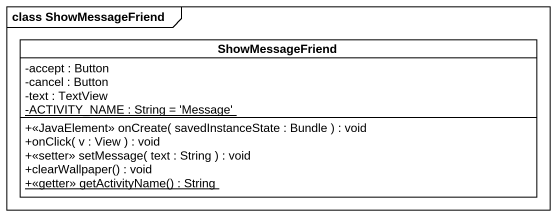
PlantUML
@startuml
mainframe class ShowMessageFriend
hide circle
hide empty members
skinparam classAttributeIconSize 0
class ShowMessageFriend {
  -accept : Button
  -cancel : Button
  -text : TextView
  {static} -ACTIVITY_NAME : String = 'Message'
  +<<JavaElement>> onCreate( savedInstanceState : Bundle ) : void
  +onClick( v : View ) : void
  +<<setter>> setMessage( text : String ) : void
  +clearWallpaper() : void
  {static} +<<getter>> getActivityName() : String
}
@enduml
